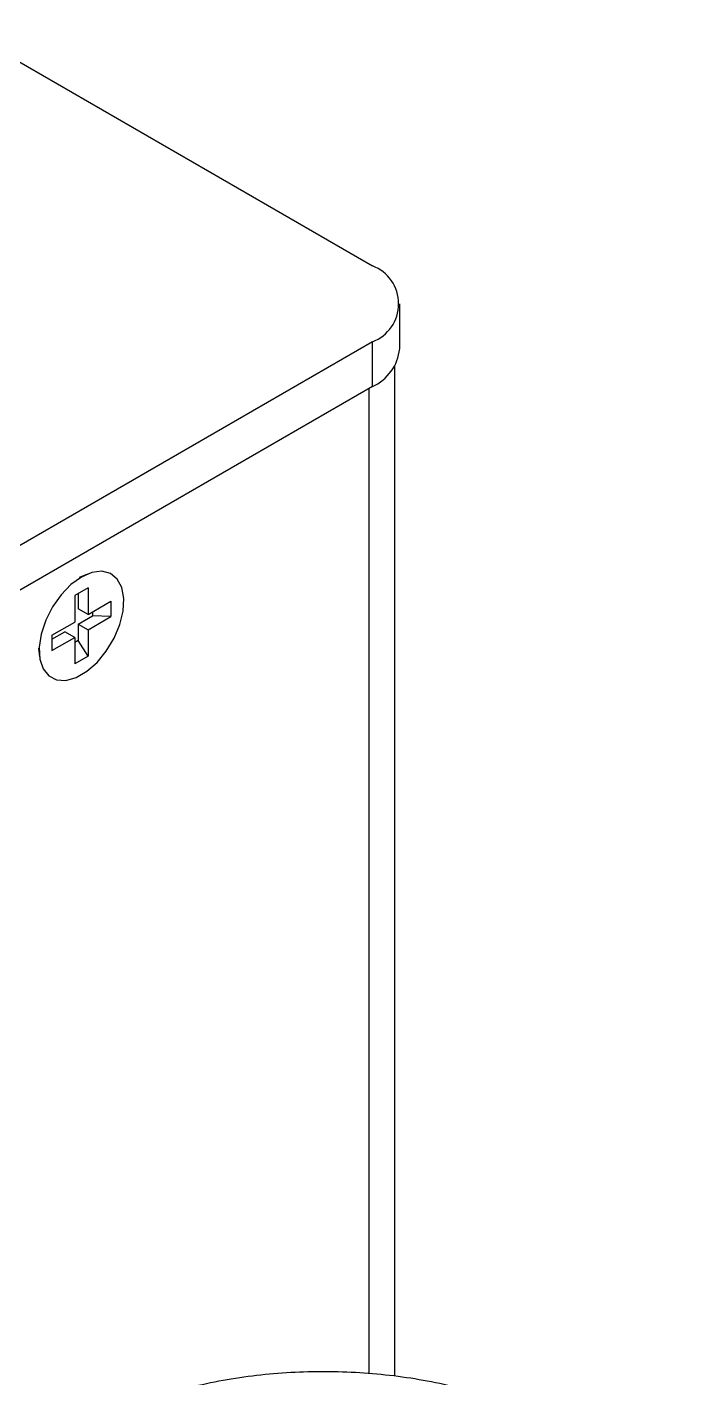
# Model space of a CAD drawing. Header units: inches. Extents: x 1.03 to 9.87, y 1.07 to 7.21.
# Drawn here: x 9.029 to 9.497, y 4.562 to 5.532 of the extents above; entities that cross this region are included whole.
import ezdxf

# ---------------------------------------------------------------- set-up
doc = ezdxf.new("R2010")
doc.units = ezdxf.units.IN
doc.header["$MEASUREMENT"] = 0

msp = doc.modelspace()

# ---------------------------------------------------------------- linework, layer by layer
at = {"color": 7, "linetype": 'Continuous', "lineweight": 25}
for p, q in [((8.97992, 5.53231), (9.27697, 5.36082)), ((9.29657, 5.30135), (9.29657, 5.3335)), ((9.27697, 5.30618), (8.84686, 5.05788)), ((9.27697, 5.27403), (9.27697, 5.30618)), ((9.29301, 4.56332), (9.29301, 5.28891)), ((9.27697, 5.27403), (8.84686, 5.02574)), ((9.07228, 5.13941), (9.06634, 5.13695)), ((9.07277, 5.12942), (9.06322, 5.12391)), ((9.06322, 5.12391), (9.06322, 5.10493)), ((9.0657, 5.12534), (9.0657, 5.11452)), ((9.07277, 5.12942), (9.07277, 5.11044)), ((9.07277, 5.11044), (9.0657, 5.11452)), ((9.07277, 5.11044), (9.08921, 5.11993)), ((9.08921, 5.11993), (9.08921, 5.10891)), ((9.04678, 5.09544), (9.06322, 5.10493)), ((9.0657, 5.1035), (9.07599, 5.10944)), ((9.07277, 5.09942), (9.08921, 5.10891)), ((9.07599, 5.1123), (9.07599, 5.10944)), ((9.08921, 5.10891), (9.07599, 5.10944)), ((9.04678, 5.09258), (9.05615, 5.09799)), ((9.04678, 5.09544), (9.04678, 5.08441)), ((9.06322, 5.0939), (9.05615, 5.09799)), ((9.0657, 5.1035), (9.0657, 5.09161)), ((9.0657, 5.1035), (9.07277, 5.09942)), ((9.07277, 5.09942), (9.07277, 5.08043)), ((9.03705, 5.08621), (9.03789, 5.07984)), ((9.04678, 5.08441), (9.06322, 5.0939)), ((9.06322, 5.0939), (9.06322, 5.07492)), ((9.0657, 5.09161), (9.06322, 5.09018)), ((9.07277, 5.08043), (9.0657, 5.09161)), ((9.07277, 5.08043), (9.06322, 5.07492))]:
    msp.add_line(p, q, dxfattribs=at)
at = {"color": 8, "linetype": 'Continuous', "lineweight": 25}
msp.add_line((9.2747, 4.56505), (9.2747, 5.27272), dxfattribs=at)
at = {"color": 7, "linetype": 'Continuous', "lineweight": 25, "flags": 128}
msp.add_lwpolyline([(9.06799, 5.13728), (9.06043, 5.13181), (9.05335, 5.12448), (9.04718, 5.11575), (9.04232, 5.10617), (9.03908, 5.09633), (9.03765, 5.08686), (9.03813, 5.07835), (9.04048, 5.07134), (9.04457, 5.06627), (9.05012, 5.06345), (9.0568, 5.06306), (9.06418, 5.06514), (9.07181, 5.06954), (9.07919, 5.07599), (9.08587, 5.08408), (9.09142, 5.09332), (9.09551, 5.1031), (9.09786, 5.11283), (9.09834, 5.12189), (9.09691, 5.12972), (9.09367, 5.13581), (9.08881, 5.13978), (9.08264, 5.1414), (9.07556, 5.14055), (9.06799, 5.13728)], dxfattribs=at)
at = {"color": 7, "linetype": 'Continuous', "lineweight": 25}
for centre, radius, start, end in [((9.2666, 5.3335), 0.02922, 290.78342, 69.21658), ((9.26308, 5.30469), 0.03366, 294.37466, 354.3052)]:
    msp.add_arc(centre, radius, start, end, dxfattribs=at)
msp.add_open_spline([(9.4968, 4.40641), (9.49682, 4.40667), (9.49721, 4.41225), (9.49571, 4.42318), (9.49216, 4.43887), (9.48605, 4.45412), (9.47775, 4.46884), (9.46721, 4.48297), (9.45448, 4.49639), (9.43964, 4.50897), (9.42282, 4.52057), (9.40423, 4.53104), (9.38407, 4.54028), (9.36259, 4.54821), (9.34001, 4.55477), (9.31656, 4.55993), (9.29244, 4.56366), (9.26788, 4.56593), (9.24309, 4.56673), (9.21829, 4.56607), (9.1937, 4.56395), (9.16954, 4.56037), (9.14602, 4.55536), (9.12334, 4.54893), (9.10171, 4.54112), (9.08132, 4.53196), (9.06237, 4.52149), (9.04507, 4.50974), (9.02964, 4.49681), (9.0163, 4.48279), (9.00529, 4.46786), (8.99672, 4.45224), (8.9908, 4.43618), (8.98743, 4.42109), (8.98718, 4.41139), (8.98708, 4.40717)], degree=3, knots=[0, 0, 0, 0, 0.001433, 0.030481, 0.059462, 0.08864, 0.118273, 0.148524, 0.179434, 0.210919, 0.242811, 0.27493, 0.307122, 0.339282, 0.371374, 0.403392, 0.435346, 0.467252, 0.499131, 0.531008, 0.562901, 0.594833, 0.626826, 0.658905, 0.691093, 0.723402, 0.755835, 0.788364, 0.820889, 0.853243, 0.885209, 0.916567, 0.947182, 0.97707, 1, 1, 1, 1], dxfattribs=at)

doc.saveas('drawing.dxf')
